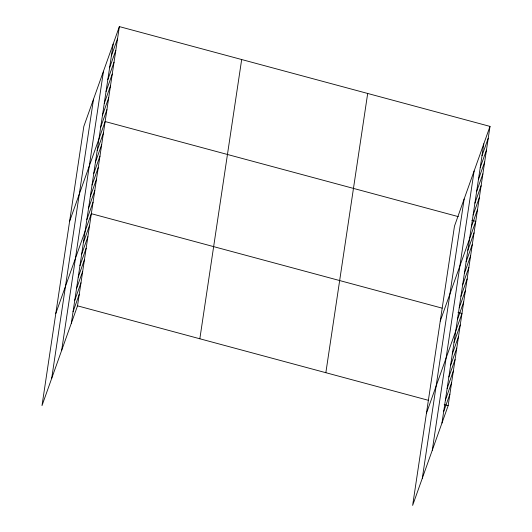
<?xml version="1.0" encoding="UTF-8"?>
<svg xmlns="http://www.w3.org/2000/svg" width="532" height="532" viewBox="0 0 532 532"><rect width="100%" height="100%" fill="white"/><g stroke="black" fill="none" stroke-linecap="round" stroke-linejoin="round"><path stroke-width="0.8" d="M51.677 378.425L93.512 99.191M61.652 350.428L103.487 71.195M71.328 323.257L113.163 44.016M119.361 26.6L83.837 126.363L42.001 405.603L77.526 305.84L119.361 26.6L489.999 126.397L448.163 405.637L412.639 505.4L454.474 226.16L489.999 126.397M199.839 338.771L241.674 59.531M325.85 372.699L367.685 93.466M422.315 478.221L464.15 198.988M432.283 450.225L474.118 170.991M441.959 423.053L483.794 143.813M111.381 55.887L117.585 38.47M109.605 67.75L115.81 50.334M107.83 79.62L114.028 62.204M106.048 91.484L112.252 74.068M104.272 103.354L110.476 85.938M102.496 115.225L108.694 97.808M100.714 127.088L106.919 109.672M69.612 221.305L105.136 121.542L458.298 216.63M97.21 150.476L103.414 133.06M95.487 161.994L101.685 144.578M93.758 173.512L99.963 156.095M92.036 185.03L98.234 167.613M90.307 196.547L96.511 179.131M88.585 208.065L94.782 190.649M86.856 219.59L93.06 202.173M55.807 313.454L91.331 213.691L442.112 308.141M83.404 242.625L89.609 225.209M81.682 254.143L87.88 236.727M79.953 265.661L86.157 248.245M78.231 277.179L84.428 259.762M76.502 288.696L82.706 271.28M74.779 300.214L80.977 282.798M73.05 311.732L79.255 294.316M482.019 155.683L488.216 138.267M480.236 167.547L486.441 150.13M478.461 179.417L484.665 162.001M476.685 191.281L482.883 173.864M474.903 203.151L481.108 185.735M473.128 215.021L479.325 197.605M471.352 226.885L477.55 209.468M440.25 321.102L475.774 221.339L471.804 220.268M467.847 250.273L474.045 232.856M466.118 261.791L472.323 244.374M464.396 273.308L470.594 255.892M462.667 284.826L468.872 267.41M460.945 296.344L467.143 278.928M459.216 307.862L465.42 290.445M457.493 319.386L463.691 301.97M426.445 413.251L461.969 313.488L457.999 312.417M454.042 342.422L460.24 325.005M452.313 353.94L458.518 336.523M450.591 365.457L456.788 348.041M448.862 376.975L455.066 359.559M447.139 388.493L453.337 371.077M445.41 400.011L451.615 382.594M443.688 411.529L449.886 394.112M77.526 305.84L428.307 400.29M444.193 404.566L448.163 405.637"/></g></svg>
